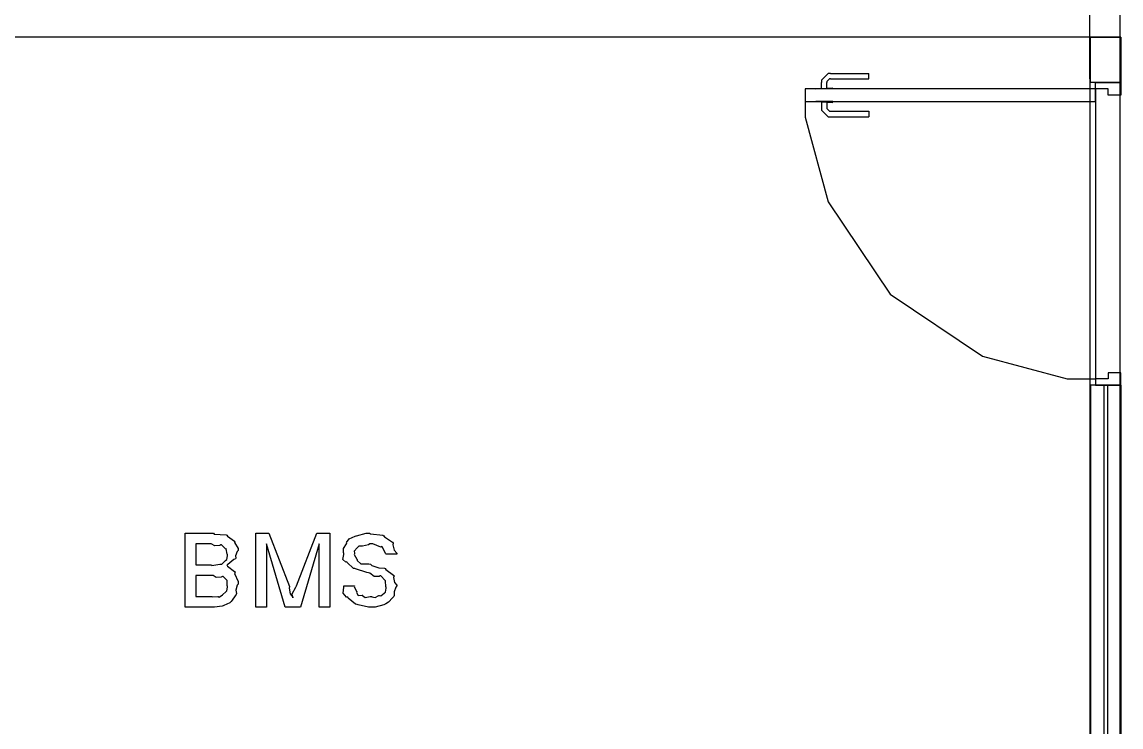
# Model space of a CAD drawing. Extents: x 0 to 23.4, y 0 to 16.5.
# Drawn here: x 1.069 to 2.021, y 6.479 to 7.09 of the extents above; entities that cross this region are included whole.
import ezdxf

# ---------------------------------------------------------------- set-up
doc = ezdxf.new("R2010")
doc.units = 0
doc.layers.get('0').update_dxf_attribs({"linetype": 'CONTINUOUS'})

msp = doc.modelspace()

# ---------------------------------------------------------------- linework, layer by layer
at = {"color": 0}
for points in [[(1.99431, 3.94043), (1.99376, 8.0746)], [(2.02001, 3.94043), (2.02001, 8.0746)], [(2.02001, 5.41781), (2.02001, 8.0746)], [(2.02051, 7.07726), (0.70117, 7.07726)], [(1.76899, 7.04579), (1.76699, 7.04579), (1.76113, 7.03993), (1.76113, 7.03792)], [(1.76899, 7.04579), (1.80225, 7.04579)], [(1.80225, 7.04096), (1.80225, 7.04579)], [(1.76113, 7.03331), (1.76113, 7.03792)], [(1.76899, 7.04096), (1.76824, 7.04096), (1.76594, 7.03868), (1.76594, 7.03792)], [(1.76594, 7.03331), (1.76594, 7.03792)], [(1.76899, 7.04096), (1.80225, 7.04096)], [(1.74713, 7.03244), (1.74713, 7.00797), (1.76687, 6.93457), (1.82081, 6.8546), (1.90072, 6.80072), (1.97412, 6.78093), (1.99864, 6.78093)], [(1.77089, 7.03244), (1.75618, 7.03244), (1.77089, 7.03331)], [(1.99864, 7.03244), (1.99864, 6.78093)], [(1.77089, 7.02149), (1.75618, 7.02149), (1.77089, 7.02061)], [(1.76113, 7.02061), (1.76113, 7.016)], [(1.76594, 7.02061), (1.76594, 7.016)], [(1.76113, 7.016), (1.76113, 7.01406), (1.76699, 7.00814), (1.76899, 7.00814)], [(1.76594, 7.016), (1.76594, 7.01525), (1.76824, 7.01297), (1.76899, 7.01297)], [(1.76899, 7.01297), (1.80225, 7.01297)], [(1.76899, 7.00814), (1.80225, 7.00814)], [(1.80225, 7.01297), (1.80225, 7.00814)], [(1.99442, 6.13243), (1.99447, 6.77544)], [(2.02067, 6.77544), (1.99447, 6.77544)], [(2.00597, 6.13243), (2.00597, 6.77544)], [(2.00911, 6.13243), (2.00911, 6.77544)], [(2.02067, 6.13243), (2.02067, 6.77544)]]:
    msp.add_lwpolyline(points, dxfattribs=at)
for points in [[(1.99431, 7.03792), (1.99431, 7.07726), (2.02051, 7.07726), (2.02051, 7.03792), (1.99431, 7.03792)], [(2.02051, 7.03792), (2.02051, 7.02696), (2.0096, 7.02696), (2.0096, 7.03244), (1.99864, 7.03244), (1.99864, 7.03792), (2.02051, 7.03792)], [(1.99864, 7.03244), (1.74713, 7.03244), (1.74713, 7.02149), (1.99864, 7.02149), (1.99864, 7.03244)], [(2.02051, 6.77544), (2.02051, 6.7864), (2.0096, 6.7864), (2.0096, 6.78093), (1.99864, 6.78093), (1.99864, 6.77544), (2.02051, 6.77544)], [(1.21007, 6.58317), (1.21007, 6.64719), (1.23438, 6.64719), (1.23513, 6.64649), (1.24533, 6.64578), (1.24609, 6.64546), (1.24653, 6.64464), (1.25282, 6.64046), (1.25326, 6.63981), (1.25277, 6.63911), (1.25586, 6.63396), (1.25586, 6.63222), (1.25505, 6.63135), (1.25358, 6.62765), (1.25374, 6.62554), (1.25347, 6.62506), (1.25217, 6.62451), (1.24691, 6.62017), (1.24609, 6.61985), (1.24658, 6.61882), (1.25282, 6.6141), (1.25326, 6.61333), (1.25277, 6.61242), (1.25586, 6.60547), (1.25586, 6.60314), (1.25494, 6.60211), (1.25374, 6.59776), (1.25439, 6.59494), (1.25412, 6.59424), (1.2532, 6.59304), (1.25065, 6.58919), (1.24989, 6.58806), (1.24957, 6.58772), (1.24853, 6.58703), (1.24349, 6.58447), (1.24284, 6.58425), (1.24213, 6.58399), (1.23546, 6.58317), (1.23329, 6.58317), (1.21007, 6.58317)], [(1.27116, 6.58322), (1.27116, 6.64725), (1.28244, 6.64725), (1.30046, 6.60101), (1.29991, 6.59972), (1.30078, 6.59472), (1.30311, 6.59179), (1.30328, 6.59125), (1.30322, 6.59125), (1.30273, 6.59462), (1.30593, 6.60053), (1.30632, 6.60167), (1.32389, 6.64725), (1.33518, 6.64725), (1.33518, 6.58322), (1.32606, 6.58322), (1.32606, 6.63813), (1.31, 6.58322), (1.29655, 6.58322), (1.28027, 6.63813), (1.28027, 6.58322), (1.27116, 6.58322)], [(1.34749, 6.60151), (1.35661, 6.60151), (1.35628, 6.60069), (1.35829, 6.59706), (1.35856, 6.59674), (1.3584, 6.59597), (1.35992, 6.59326), (1.36317, 6.59369), (1.36377, 6.59349), (1.36366, 6.59321), (1.36599, 6.59142), (1.37017, 6.59239), (1.37158, 6.59239), (1.37164, 6.59201), (1.37451, 6.59147), (1.37782, 6.59315), (1.37831, 6.59326), (1.37831, 6.59326), (1.37934, 6.59304), (1.38243, 6.59543), (1.38265, 6.59565), (1.38265, 6.59565), (1.38341, 6.59625), (1.38417, 6.59956), (1.38417, 6.60064), (1.38379, 6.60092), (1.38341, 6.6059), (1.3833, 6.60628), (1.38319, 6.60622), (1.37956, 6.61019), (1.37896, 6.6104), (1.37798, 6.60975), (1.3737, 6.60975), (1.37006, 6.61268), (1.36876, 6.61301), (1.36719, 6.61317), (1.35764, 6.61643), (1.35704, 6.61669), (1.35585, 6.61664), (1.35026, 6.62181), (1.34988, 6.62235), (1.34923, 6.62218), (1.34663, 6.62462), (1.34749, 6.62879), (1.34749, 6.63015), (1.34701, 6.63037), (1.34701, 6.63406), (1.34966, 6.63818), (1.3501, 6.63883), (1.34983, 6.63921), (1.352, 6.64247), (1.35726, 6.64481), (1.35813, 6.64513), (1.35851, 6.64497), (1.36681, 6.64731), (1.36963, 6.64731), (1.3705, 6.6466), (1.38113, 6.64551), (1.382, 6.64513), (1.3827, 6.64426), (1.38954, 6.63938), (1.39003, 6.63862), (1.38976, 6.63721), (1.39106, 6.63249), (1.39324, 6.62994), (1.39328, 6.62907), (1.38417, 6.62907), (1.38368, 6.6295), (1.38059, 6.63547), (1.38005, 6.63579), (1.3795, 6.63531), (1.3724, 6.63818), (1.37006, 6.63818), (1.36871, 6.63721), (1.3635, 6.6359), (1.36041, 6.63601), (1.35986, 6.63558), (1.35894, 6.63465), (1.35645, 6.63157), (1.35661, 6.63004), (1.35661, 6.6295), (1.35623, 6.62869), (1.35856, 6.62483), (1.359, 6.62451), (1.35889, 6.62375), (1.36209, 6.62082), (1.36892, 6.62076), (1.3705, 6.62039), (1.37169, 6.61925), (1.37777, 6.61724), (1.3827, 6.61697), (1.3833, 6.61669), (1.3839, 6.61583), (1.39046, 6.61083), (1.3909, 6.61019), (1.39051, 6.60894), (1.39128, 6.60454), (1.39328, 6.60226), (1.39328, 6.60151), (1.39236, 6.60058), (1.39094, 6.59631), (1.39111, 6.59315), (1.39068, 6.59239), (1.38954, 6.59115), (1.38612, 6.5874), (1.38384, 6.58604), (1.38308, 6.58567), (1.382, 6.58507), (1.37451, 6.58328), (1.37202, 6.58328), (1.36876, 6.58328), (1.35986, 6.58513), (1.359, 6.58544), (1.35753, 6.58567), (1.35124, 6.5911), (1.35075, 6.59175), (1.34977, 6.59175), (1.34684, 6.59532), (1.34749, 6.60064), (1.34749, 6.60151)], [(1.21918, 6.61985), (1.23264, 6.61985), (1.23318, 6.61914), (1.24002, 6.62039), (1.24045, 6.6205), (1.24045, 6.6205), (1.24159, 6.6205), (1.24474, 6.62321), (1.24501, 6.62354), (1.24501, 6.62354), (1.24598, 6.62435), (1.24674, 6.62767), (1.24674, 6.62875), (1.24637, 6.62896), (1.24544, 6.63363), (1.24523, 6.63396), (1.2449, 6.63374), (1.24132, 6.6371), (1.24089, 6.63721), (1.23985, 6.63661), (1.23568, 6.63633), (1.23258, 6.63807), (1.23155, 6.63807), (1.21918, 6.63807), (1.21918, 6.61985)], [(1.21918, 6.59229), (1.23329, 6.59229), (1.23334, 6.59201), (1.23823, 6.5925), (1.2385, 6.5925), (1.2385, 6.5925), (1.23948, 6.59196), (1.2423, 6.59386), (1.24262, 6.59403), (1.24262, 6.59403), (1.24523, 6.59657), (1.24544, 6.59685), (1.24544, 6.59685), (1.24604, 6.59728), (1.24674, 6.60037), (1.24674, 6.6014), (1.24637, 6.60157), (1.2462, 6.60628), (1.24609, 6.60661), (1.24609, 6.60661), (1.24295, 6.60975), (1.2424, 6.60986), (1.24127, 6.60926), (1.23693, 6.60894), (1.23432, 6.61074), (1.23351, 6.61074), (1.21918, 6.61074), (1.21918, 6.59229)]]:
    msp.add_lwpolyline(points, close=True, dxfattribs=at)

doc.saveas('drawing.dxf')
